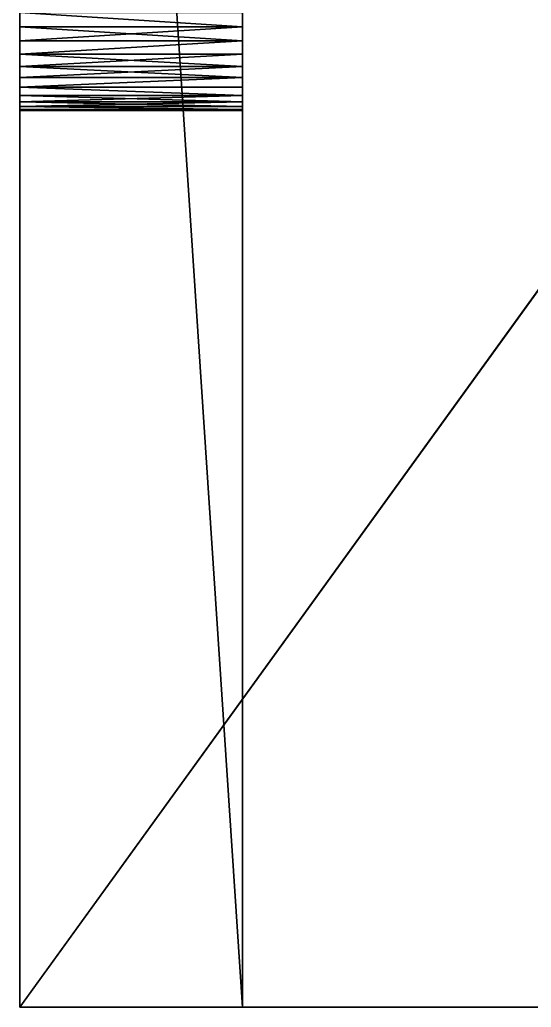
# Model space of a CAD drawing. Extents: x -30 to 83, y -53 to 60.
# Drawn here: x -9.17 to -4.61, y -40 to -31.21 of the extents above; entities that cross this region are included whole.
import ezdxf

# ---------------------------------------------------------------- set-up
doc = ezdxf.new("R2010")
doc.units = 0
doc.header["$MEASUREMENT"] = 0

msp = doc.modelspace()

# ---------------------------------------------------------------- linework, layer by layer
for points in [[(-9.17, -40), (-9.17, -10.869, 24.006001), (-9.17, 60)], [(63.169998, -40), (-9.17, -40), (63.169998, 60)], [(-9.17, 60), (63.169998, 60), (-9.17, -40)], [(-7.187, -40, 2), (-7.187, 58, 2), (-7.187, -10.869, 24.006001)], [(-7.187, 58, 2), (-7.187, -40, 2), (61.187, -40, 2)], [(61.187, 58, 2), (-7.187, 58, 2), (61.187, -40, 2)], [(-7.187, -7.998, 70), (-9.17, -10.003, 70), (-7.187, -40, 70)], [(-7.187, -7.998, 70), (-7.187, -40, 70), (-7.187, -9.384, 67.926003)], [(-7.187, -9.501, 67.867996), (-7.187, -9.384, 67.926003), (-7.187, -40, 70)], [(-7.187, -9.61, 67.794998), (-7.187, -9.501, 67.867996), (-7.187, -40, 70)], [(-7.187, -9.61, 67.794998), (-7.187, -40, 70), (-7.187, -9.709, 67.709)], [(-7.187, -9.709, 67.709), (-7.187, -40, 70), (-7.187, -9.795, 67.610001)], [(-7.187, -9.868, 67.500999), (-7.187, -9.795, 67.610001), (-7.187, -40, 70)], [(-7.187, -9.868, 67.500999), (-7.187, -40, 70), (-7.187, -9.926, 67.384003)], [(-7.187, -40, 70), (-7.187, -12.611, 65.831001), (-7.187, -9.926, 67.384003)], [(-9.17, -40, 70), (-7.187, -40, 70), (-9.17, -10.003, 70)], [(-9.17, -10.003, 70), (-9.17, -15.177, 65.320999), (-9.17, -40, 70)], [(-9.17, -11, 23.997999), (-9.17, -10.869, 24.006001), (-9.17, -40)], [(-7.187, -11, 23.997999), (-7.187, -40, 2), (-7.187, -10.869, 24.006001)], [(-9.17, -40), (-9.17, -11.131, 24.006001), (-9.17, -11, 23.997999)], [(-7.187, -11.131, 24.006001), (-7.187, -40, 2), (-7.187, -11, 23.997999)], [(-9.17, -40), (-9.17, -11.259, 24.032), (-9.17, -11.131, 24.006001)], [(-7.187, -11.259, 24.032), (-7.187, -40, 2), (-7.187, -11.131, 24.006001)], [(-9.17, -40), (-9.17, -11.384, 24.073999), (-9.17, -11.259, 24.032)], [(-7.187, -11.384, 24.073999), (-7.187, -40, 2), (-7.187, -11.259, 24.032)], [(-9.17, -11.384, 24.073999), (-9.17, -40), (-9.17, -11.501, 24.132)], [(-7.187, -11.501, 24.132), (-7.187, -40, 2), (-7.187, -11.384, 24.073999)], [(-9.17, -11.501, 24.132), (-9.17, -40), (-9.17, -11.61, 24.205)], [(-7.187, -11.61, 24.205), (-7.187, -40, 2), (-7.187, -11.501, 24.132)], [(-9.17, -11.61, 24.205), (-9.17, -40), (-9.17, -11.709, 24.291)], [(-7.187, -11.61, 24.205), (-7.187, -11.709, 24.291), (-7.187, -40, 2)], [(-9.17, -11.709, 24.291), (-9.17, -40), (-9.17, -11.795, 24.389999)], [(-7.187, -11.795, 24.389999), (-7.187, -40, 2), (-7.187, -11.709, 24.291)], [(-9.17, -11.795, 24.389999), (-9.17, -40), (-9.17, -11.868, 24.499001)], [(-9.17, -11.926, 24.615999), (-9.17, -11.868, 24.499001), (-9.17, -40)], [(-7.187, -11.868, 24.499001), (-7.187, -40, 2), (-7.187, -11.795, 24.389999)], [(-7.187, -11.868, 24.499001), (-7.187, -11.926, 24.615999), (-7.187, -40, 2)], [(-9.17, -11.968, 24.740999), (-9.17, -11.926, 24.615999), (-9.17, -40)], [(-7.187, -11.926, 24.615999), (-7.187, -11.968, 24.740999), (-7.187, -40, 2)], [(-9.17, -40), (-9.17, -11.994, 24.868999), (-9.17, -11.968, 24.740999)], [(-9.17, -40), (-9.17, -12.611, 26.169001), (-9.17, -11.994, 25.131001)], [(-9.17, -40), (-9.17, -11.994, 25.131001), (-9.17, -12.003, 25)], [(-9.17, -12.003, 25), (-9.17, -11.994, 24.868999), (-9.17, -40)], [(-7.187, -11.968, 24.740999), (-7.187, -11.994, 24.868999), (-7.187, -40, 2)], [(-7.187, -15.177, 26.679001), (-7.187, -40, 2), (-7.187, -11.994, 24.868999)], [(-9.17, -15.177, 26.679001), (-9.17, -12.611, 26.169001), (-9.17, -40)], [(-7.187, -15.177, 65.320999), (-7.187, -12.611, 65.831001), (-7.187, -40, 70)], [(-9.17, -17.655001, 27.52), (-9.17, -15.177, 26.679001), (-9.17, -40)], [(-9.17, -15.177, 65.320999), (-9.17, -17.655001, 64.480003), (-9.17, -40, 70)], [(-7.187, -15.177, 65.320999), (-7.187, -40, 70), (-7.187, -17.655001, 64.480003)], [(-7.187, -17.655001, 27.52), (-7.187, -40, 2), (-7.187, -15.177, 26.679001)], [(-9.17, -20.000999, 28.677), (-9.17, -17.655001, 27.52), (-9.17, -40)], [(-9.17, -20.000999, 63.323002), (-9.17, -40, 70), (-9.17, -17.655001, 64.480003)], [(-7.187, -17.655001, 64.480003), (-7.187, -40, 70), (-7.187, -20.000999, 63.323002)], [(-7.187, -20.000999, 28.677), (-7.187, -40, 2), (-7.187, -17.655001, 27.52)], [(-9.17, -20.000999, 63.323002), (-9.17, -22.177, 61.868999), (-9.17, -40, 70)], [(-9.17, -22.177, 30.131001), (-9.17, -20.000999, 28.677), (-9.17, -40)], [(-7.187, -22.177, 30.131001), (-7.187, -40, 2), (-7.187, -20.000999, 28.677)], [(-7.187, -22.177, 61.868999), (-7.187, -20.000999, 63.323002), (-7.187, -40, 70)], [(-9.17, -24.143999, 31.856001), (-9.17, -22.177, 30.131001), (-9.17, -40)], [(-9.17, -24.143999, 60.144001), (-9.17, -40, 70), (-9.17, -22.177, 61.868999)], [(-7.187, -22.177, 30.131001), (-7.187, -24.143999, 31.856001), (-7.187, -40, 2)], [(-7.187, -22.177, 61.868999), (-7.187, -40, 70), (-7.187, -24.143999, 60.144001)], [(-9.17, -40, 70), (-9.17, -24.143999, 60.144001), (-9.17, -25.868999, 58.176998)], [(-9.17, -25.868999, 33.823002), (-9.17, -24.143999, 31.856001), (-9.17, -40)], [(-7.187, -25.868999, 33.823002), (-7.187, -40, 2), (-7.187, -24.143999, 31.856001)], [(-7.187, -25.868999, 58.176998), (-7.187, -24.143999, 60.144001), (-7.187, -40, 70)], [(-9.17, -25.868999, 58.176998), (-9.17, -27.323, 56.000999), (-9.17, -40, 70)], [(-9.17, -27.323, 35.999001), (-9.17, -25.868999, 33.823002), (-9.17, -40)], [(-7.187, -25.868999, 33.823002), (-7.187, -27.323, 35.999001), (-7.187, -40, 2)], [(-7.187, -25.868999, 58.176998), (-7.187, -40, 70), (-7.187, -27.323, 56.000999)], [(-9.17, -27.323, 35.999001), (-9.17, -40), (-9.17, -28.48, 38.345001)], [(-9.17, -27.323, 56.000999), (-9.17, -28.48, 53.654999), (-9.17, -40, 70)], [(-7.187, -28.48, 38.345001), (-7.187, -40, 2), (-7.187, -27.323, 35.999001)], [(-7.187, -28.48, 53.654999), (-7.187, -27.323, 56.000999), (-7.187, -40, 70)], [(-9.17, -29.320999, 40.823002), (-9.17, -28.48, 38.345001), (-9.17, -40)], [(-9.17, -28.48, 53.654999), (-9.17, -29.320999, 51.176998), (-9.17, -40, 70)], [(-7.187, -29.320999, 40.823002), (-7.187, -40, 2), (-7.187, -28.48, 38.345001)], [(-7.187, -28.48, 53.654999), (-7.187, -40, 70), (-7.187, -29.320999, 51.176998)], [(-9.17, -40, 70), (-9.17, -29.320999, 51.176998), (-9.17, -31.143999, 47.993999)], [(-9.17, -29.830999, 43.389), (-9.17, -29.320999, 40.823002), (-9.17, -40)], [(-7.187, -40, 70), (-7.187, -31.143999, 47.993999), (-7.187, -29.320999, 51.176998)], [(-7.187, -29.320999, 40.823002), (-7.187, -29.830999, 43.389), (-7.187, -40, 2)], [(-9.17, -31.273001, 46.032001), (-9.17, -29.830999, 43.389), (-9.17, -31.396999, 46.074001)], [(-9.17, -31.143999, 46.006001), (-9.17, -29.830999, 43.389), (-9.17, -31.273001, 46.032001)], [(-9.17, -40), (-9.17, -31.396999, 46.074001), (-9.17, -29.830999, 43.389)], [(-7.187, -29.830999, 43.389), (-7.187, -31.396999, 46.074001), (-7.187, -40, 2)], [(-7.187, -31.273001, 46.032001), (-7.187, -31.396999, 46.074001), (-7.187, -29.830999, 43.389)], [(-7.187, -31.273001, 46.032001), (-7.187, -29.830999, 43.389), (-7.187, -31.143999, 46.006001)], [(-9.17, -31.273001, 47.967999), (-9.17, -40, 70), (-9.17, -31.143999, 47.993999)], [(-9.17, -31.143999, 47.993999), (-7.187, -31.273001, 47.967999), (-9.17, -31.273001, 47.967999)], [(-9.17, -31.143999, 47.993999), (-7.187, -31.143999, 47.993999), (-7.187, -31.273001, 47.967999)], [(-9.17, -31.273001, 46.032001), (-7.187, -31.273001, 46.032001), (-9.17, -31.143999, 46.006001)], [(-7.187, -31.143999, 46.006001), (-9.17, -31.143999, 46.006001), (-7.187, -31.273001, 46.032001)], [(-7.187, -31.273001, 47.967999), (-7.187, -31.143999, 47.993999), (-7.187, -40, 70)], [(-9.17, -31.396999, 47.925999), (-9.17, -40, 70), (-9.17, -31.273001, 47.967999)], [(-9.17, -31.273001, 47.967999), (-7.187, -31.273001, 47.967999), (-9.17, -31.396999, 47.925999)], [(-7.187, -31.396999, 47.925999), (-9.17, -31.396999, 47.925999), (-7.187, -31.273001, 47.967999)], [(-9.17, -31.396999, 46.074001), (-7.187, -31.396999, 46.074001), (-9.17, -31.273001, 46.032001)], [(-7.187, -31.273001, 46.032001), (-9.17, -31.273001, 46.032001), (-7.187, -31.396999, 46.074001)], [(-7.187, -31.273001, 47.967999), (-7.187, -40, 70), (-7.187, -31.396999, 47.925999)], [(-9.17, -31.396999, 46.074001), (-9.17, -40), (-9.17, -31.514999, 46.132)], [(-9.17, -31.514999, 47.868), (-9.17, -40, 70), (-9.17, -31.396999, 47.925999)], [(-7.187, -31.396999, 47.925999), (-9.17, -31.514999, 47.868), (-9.17, -31.396999, 47.925999)], [(-7.187, -31.396999, 47.925999), (-7.187, -31.514999, 47.868), (-9.17, -31.514999, 47.868)], [(-9.17, -31.514999, 46.132), (-7.187, -31.396999, 46.074001), (-9.17, -31.396999, 46.074001)], [(-9.17, -31.514999, 46.132), (-7.187, -31.514999, 46.132), (-7.187, -31.396999, 46.074001)], [(-7.187, -31.514999, 46.132), (-7.187, -40, 2), (-7.187, -31.396999, 46.074001)], [(-7.187, -31.514999, 47.868), (-7.187, -31.396999, 47.925999), (-7.187, -40, 70)], [(-9.17, -31.514999, 46.132), (-9.17, -40), (-9.17, -31.624001, 46.205002)], [(-9.17, -31.624001, 47.794998), (-9.17, -40, 70), (-9.17, -31.514999, 47.868)], [(-7.187, -31.624001, 47.794998), (-9.17, -31.624001, 47.794998), (-9.17, -31.514999, 47.868)], [(-9.17, -31.514999, 47.868), (-7.187, -31.514999, 47.868), (-7.187, -31.624001, 47.794998)], [(-7.187, -31.514999, 46.132), (-9.17, -31.514999, 46.132), (-9.17, -31.624001, 46.205002)], [(-7.187, -31.514999, 46.132), (-9.17, -31.624001, 46.205002), (-7.187, -31.624001, 46.205002)], [(-7.187, -31.624001, 46.205002), (-7.187, -40, 2), (-7.187, -31.514999, 46.132)], [(-7.187, -31.514999, 47.868), (-7.187, -40, 70), (-7.187, -31.624001, 47.794998)], [(-9.17, -31.722, 46.291), (-9.17, -31.624001, 46.205002), (-9.17, -40)], [(-9.17, -31.722, 47.709), (-9.17, -40, 70), (-9.17, -31.624001, 47.794998)], [(-9.17, -31.624001, 47.794998), (-7.187, -31.624001, 47.794998), (-9.17, -31.722, 47.709)], [(-9.17, -31.722, 47.709), (-7.187, -31.624001, 47.794998), (-7.187, -31.722, 47.709)], [(-9.17, -31.722, 46.291), (-7.187, -31.722, 46.291), (-9.17, -31.624001, 46.205002)], [(-7.187, -31.624001, 46.205002), (-9.17, -31.624001, 46.205002), (-7.187, -31.722, 46.291)], [(-7.187, -31.624001, 46.205002), (-7.187, -31.722, 46.291), (-7.187, -40, 2)], [(-7.187, -31.624001, 47.794998), (-7.187, -40, 70), (-7.187, -31.722, 47.709)], [(-9.17, -31.809, 46.389999), (-9.17, -31.722, 46.291), (-9.17, -40)], [(-9.17, -31.809, 47.610001), (-9.17, -40, 70), (-9.17, -31.722, 47.709)], [(-9.17, -31.809, 47.610001), (-9.17, -31.722, 47.709), (-7.187, -31.722, 47.709)], [(-7.187, -31.722, 47.709), (-7.187, -31.809, 47.610001), (-9.17, -31.809, 47.610001)], [(-7.187, -31.809, 46.389999), (-7.187, -31.722, 46.291), (-9.17, -31.809, 46.389999)], [(-9.17, -31.722, 46.291), (-9.17, -31.809, 46.389999), (-7.187, -31.722, 46.291)], [(-7.187, -31.722, 46.291), (-7.187, -31.809, 46.389999), (-7.187, -40, 2)], [(-7.187, -31.722, 47.709), (-7.187, -40, 70), (-7.187, -31.809, 47.610001)], [(-9.17, -31.809, 46.389999), (-9.17, -40), (-9.17, -31.882, 46.499001)], [(-9.17, -31.809, 47.610001), (-9.17, -31.882, 47.500999), (-9.17, -40, 70)], [(-9.17, -31.809, 47.610001), (-7.187, -31.809, 47.610001), (-7.187, -31.882, 47.500999)], [(-9.17, -31.809, 47.610001), (-7.187, -31.882, 47.500999), (-9.17, -31.882, 47.500999)], [(-9.17, -31.882, 46.499001), (-7.187, -31.882, 46.499001), (-9.17, -31.809, 46.389999)], [(-7.187, -31.809, 46.389999), (-9.17, -31.809, 46.389999), (-7.187, -31.882, 46.499001)], [(-7.187, -31.809, 46.389999), (-7.187, -31.882, 46.499001), (-7.187, -40, 2)], [(-7.187, -31.882, 47.500999), (-7.187, -31.809, 47.610001), (-7.187, -40, 70)], [(-9.17, -31.940001, 46.616001), (-9.17, -31.882, 46.499001), (-9.17, -40)], [(-9.17, -31.882, 47.500999), (-9.17, -31.940001, 47.383999), (-9.17, -40, 70)], [(-9.17, -31.882, 47.500999), (-7.187, -31.940001, 47.383999), (-9.17, -31.940001, 47.383999)], [(-9.17, -31.882, 47.500999), (-7.187, -31.882, 47.500999), (-7.187, -31.940001, 47.383999)], [(-7.187, -31.882, 46.499001), (-9.17, -31.882, 46.499001), (-9.17, -31.940001, 46.616001)], [(-7.187, -31.882, 46.499001), (-9.17, -31.940001, 46.616001), (-7.187, -31.940001, 46.616001)], [(-7.187, -31.940001, 46.616001), (-7.187, -40, 2), (-7.187, -31.882, 46.499001)], [(-7.187, -31.940001, 47.383999), (-7.187, -31.882, 47.500999), (-7.187, -40, 70)], [(-9.17, -31.940001, 47.383999), (-9.17, -31.982, 47.258999), (-9.17, -40, 70)], [(-9.17, -31.982, 46.741001), (-9.17, -31.940001, 46.616001), (-9.17, -40)], [(-9.17, -31.940001, 47.383999), (-7.187, -31.940001, 47.383999), (-9.17, -31.982, 47.258999)], [(-9.17, -31.982, 46.741001), (-7.187, -31.982, 46.741001), (-9.17, -31.940001, 46.616001)], [(-7.187, -31.940001, 46.616001), (-9.17, -31.940001, 46.616001), (-7.187, -31.982, 46.741001)], [(-7.187, -31.982, 47.258999), (-9.17, -31.982, 47.258999), (-7.187, -31.940001, 47.383999)], [(-9.17, -31.982, 46.741001), (-9.17, -40), (-9.17, -32.007, 46.868999)], [(-9.17, -40, 70), (-9.17, -31.982, 47.258999), (-9.17, -32.007, 47.131001)], [(-9.17, -32.007, 46.868999), (-7.187, -32.007, 46.868999), (-9.17, -31.982, 46.741001)], [(-7.187, -31.982, 46.741001), (-9.17, -31.982, 46.741001), (-7.187, -32.007, 46.868999)], [(-7.187, -31.982, 47.258999), (-7.187, -32.007, 47.131001), (-9.17, -31.982, 47.258999)], [(-9.17, -32.007, 47.131001), (-9.17, -31.982, 47.258999), (-7.187, -32.007, 47.131001)], [(-7.187, -31.982, 46.741001), (-7.187, -40, 2), (-7.187, -31.940001, 46.616001)], [(-7.187, -31.982, 47.258999), (-7.187, -31.940001, 47.383999), (-7.187, -40, 70)], [(-7.187, -31.982, 46.741001), (-7.187, -32.007, 46.868999), (-7.187, -40, 2)], [(-7.187, -31.982, 47.258999), (-7.187, -40, 70), (-7.187, -32.007, 47.131001)], [(-9.17, -32.015999, 47), (-9.17, -32.007, 46.868999), (-9.17, -40, 70)], [(-9.17, -32.007, 47.131001), (-9.17, -32.015999, 47), (-9.17, -40, 70)], [(-9.17, -40), (-9.17, -40, 70), (-9.17, -32.007, 46.868999)], [(-7.187, -32.015999, 47), (-7.187, -32.007, 46.868999), (-9.17, -32.015999, 47)], [(-9.17, -32.007, 46.868999), (-9.17, -32.015999, 47), (-7.187, -32.007, 46.868999)], [(-9.17, -32.007, 47.131001), (-7.187, -32.007, 47.131001), (-9.17, -32.015999, 47)], [(-7.187, -32.015999, 47), (-9.17, -32.015999, 47), (-7.187, -32.007, 47.131001)], [(-7.187, -40, 70), (-7.187, -40, 2), (-7.187, -32.007, 46.868999)], [(-7.187, -32.015999, 47), (-7.187, -40, 70), (-7.187, -32.007, 46.868999)], [(-7.187, -40, 70), (-7.187, -32.015999, 47), (-7.187, -32.007, 47.131001)], [(-9.17, -40), (63.169998, -40), (-7.187, -40, 2)], [(-7.187, -40, 70), (-9.17, -40, 70), (-7.187, -40, 2)], [(-9.17, -40), (-7.187, -40, 2), (-9.17, -40, 70)], [(61.187, -40, 2), (-7.187, -40, 2), (63.169998, -40)]]:
    msp.add_3dface(points)

doc.saveas('drawing.dxf')
